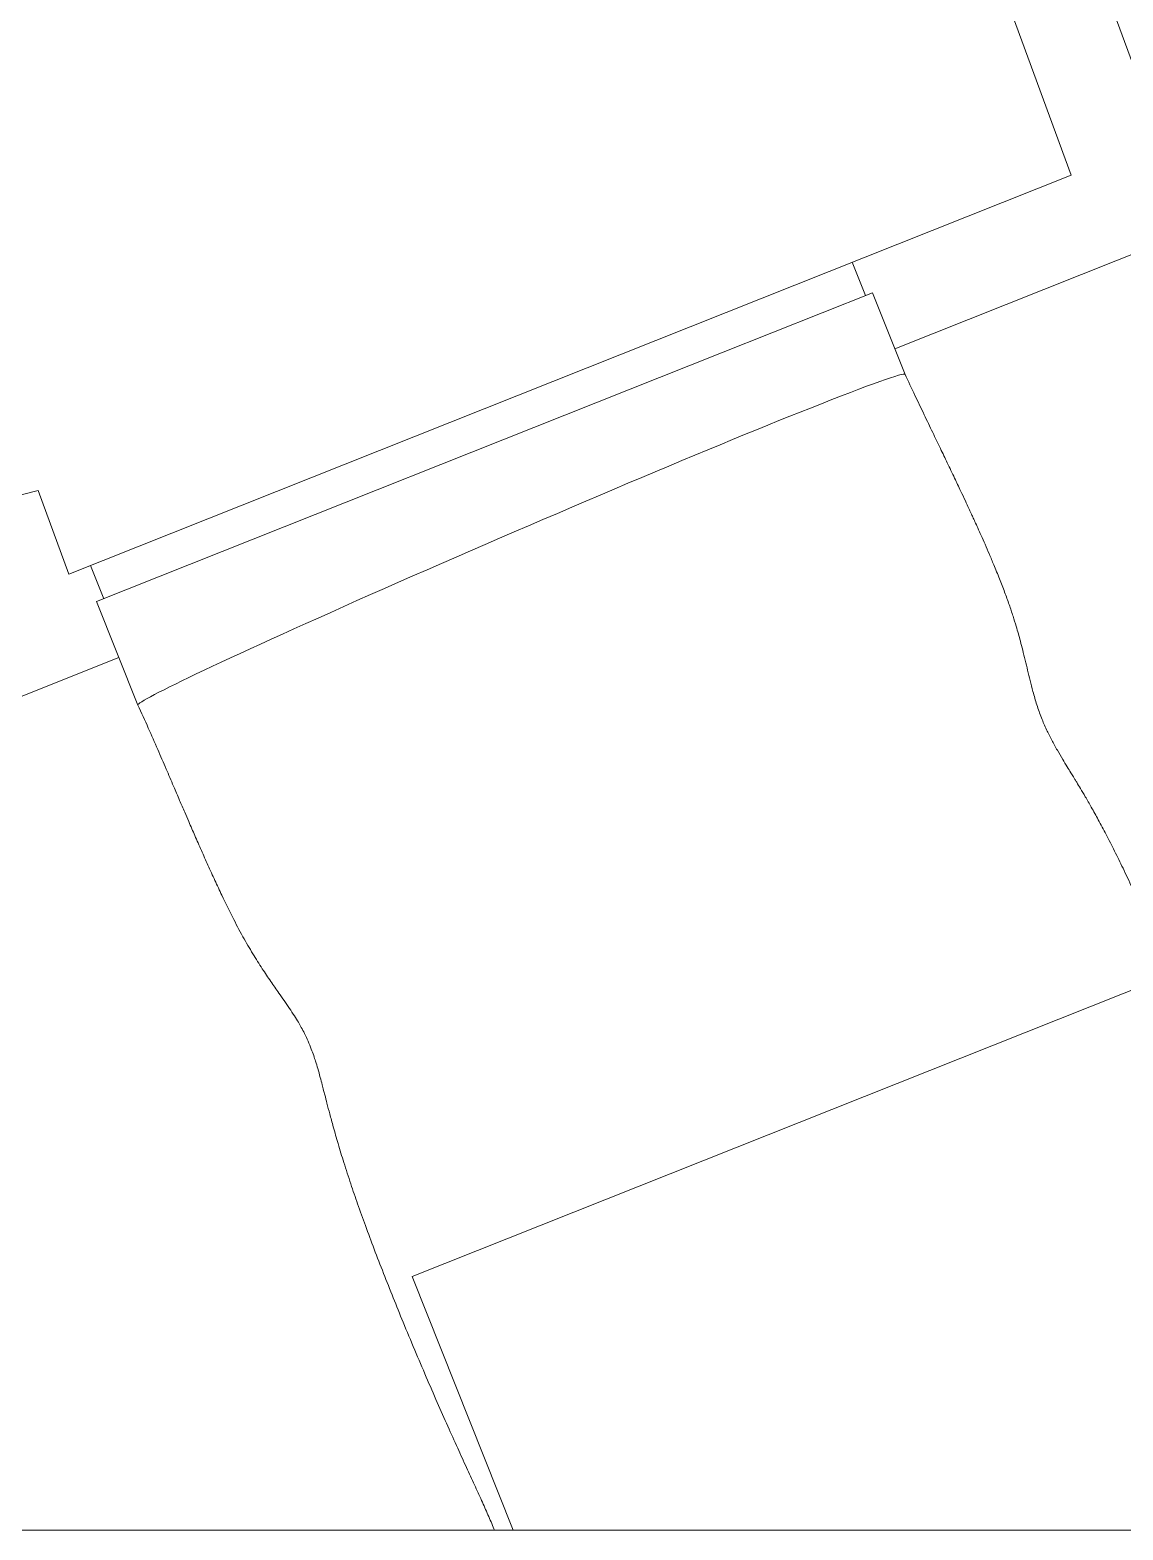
# Model space of a CAD drawing. Extents: x -2187 to 96136, y -11110 to 52208.
# Drawn here: x 35219 to 35651, y 18716 to 19308 of the extents above; entities that cross this region are included whole.
import ezdxf

# ---------------------------------------------------------------- set-up
doc = ezdxf.new("R2010")
doc.units = 0
doc.header["$LTSCALE"] = 1000
doc.header["$MEASUREMENT"] = 0

msp = doc.modelspace()

# ---------------------------------------------------------------- linework, layer by layer
at = {"color": 7, "linetype": 'Continuous', "lineweight": 15}
for p, q in [((35601.49, 19438.994), (35678.54, 19229.348)), ((35630.109, 19250.967), (35570.631, 19412.804)), ((35234.078, 19093.293), (35630.109, 19250.967)), ((35678.54, 19229.348), (35560.476, 19182.342)), ((35548.86, 19203.41), (35543.633, 19216.537)), ((35551.647, 19204.52), (35491.941, 19180.749)), ((35564.498, 19172.242), (35551.647, 19204.52)), ((35491.941, 19180.749), (35245.053, 19082.454)), ((35221.916, 19126.385), (35234.078, 19093.293)), ((35242.614, 19096.691), (35247.84, 19083.563)), ((35245.053, 19082.454), (35261.345, 19041.533)), ((35253.882, 19060.276), (35211.874, 19043.551)), ((35369.776, 18815.707), (35670.794, 18935.558)), ((35369.776, 18815.707), (35409.673, 18715.501)), ((36115.097, 18715.501), (35115.097, 18715.501)), ((36115.097, 18715.501), (35115.097, 18715.501))]:
    msp.add_line(p, q, dxfattribs=at)
at = {"color": 7, "linetype": 'Continuous', "lineweight": 15, "flags": 128}
msp.add_lwpolyline([(35205.404, 19122.206), (35209.087, 19123.086), (35221.916, 19126.385)], dxfattribs=at)
at = {"color": 7, "linetype": 'Continuous', "lineweight": 15}
for start_param, end_param in [(-0.0006808, 0.7077863), (0.7077863, 3.1430845)]:
    msp.add_ellipse((35412.921, 19106.888), major_axis=(151.575, 65.357), ratio=0.0241359, start_param=start_param, end_param=end_param, dxfattribs=at)
for points, knots in [([(35669.259, 18934.947), (35668.143, 18937.644), (35665.765, 18943.389), (35662.019, 18952.081), (35658.129, 18960.885), (35654.335, 18969.194), (35650.745, 18976.795), (35647.307, 18983.811), (35644.043, 18990.21), (35640.956, 18996.013), (35638.208, 19000.975), (35635.865, 19005.059), (35633.95, 19008.296), (35632.578, 19010.568), (35631.634, 19012.118), (35630.861, 19013.383), (35629.853, 19015.026), (35628.443, 19017.328), (35626.653, 19020.277), (35624.576, 19023.792), (35622.419, 19027.668), (35620.275, 19031.949), (35618.286, 19036.585), (35616.519, 19041.62), (35615.089, 19046.594), (35613.93, 19051.147), (35612.932, 19055.274), (35611.965, 19059.291), (35611.01, 19063.139), (35610.105, 19066.607), (35609.246, 19069.734), (35608.298, 19073.006), (35607.111, 19076.852), (35605.606, 19081.361), (35603.81, 19086.305), (35601.771, 19091.567), (35599.739, 19096.546), (35597.818, 19101.09), (35596.149, 19104.942), (35594.617, 19108.412), (35593.289, 19111.378), (35592.184, 19113.816), (35591.312, 19115.728), (35590.507, 19117.482), (35589.537, 19119.584), (35588.161, 19122.542), (35586.294, 19126.521), (35583.913, 19131.544), (35581.243, 19137.127), (35578.349, 19143.151), (35575.299, 19149.489), (35571.93, 19156.506), (35568.265, 19164.189), (35565.786, 19169.489), (35564.494, 19172.25)], [0, 0, 0, 0, 0.0336706, 0.0717341, 0.1091639, 0.1444822, 0.1766496, 0.2055024, 0.2339304, 0.2591671, 0.2817717, 0.3007982, 0.316064, 0.3275596, 0.3327306, 0.3372735, 0.3445054, 0.3548255, 0.368208, 0.3842657, 0.4020483, 0.4195491, 0.4391441, 0.4604063, 0.4813714, 0.4983408, 0.5142391, 0.5300054, 0.545681, 0.5596452, 0.5710842, 0.5828667, 0.5986487, 0.6172192, 0.6373397, 0.6589107, 0.6818574, 0.6989467, 0.7154201, 0.7299704, 0.7424403, 0.7527087, 0.7606868, 0.7665435, 0.7747982, 0.7873, 0.8041429, 0.8254198, 0.8512109, 0.8751314, 0.901985, 0.931763, 0.9644429, 1, 1, 1, 1]), ([(35261.348, 19041.525), (35262.73, 19038.511), (35265.397, 19032.692), (35269.098, 19024.24), (35272.414, 19016.563), (35275.286, 19009.854), (35277.72, 19004.167), (35279.717, 18999.511), (35281.325, 18995.78), (35282.663, 18992.69), (35283.885, 18989.884), (35285.138, 18987.02), (35286.853, 18983.125), (35289.059, 18978.179), (35291.749, 18972.27), (35294.949, 18965.428), (35298.589, 18957.97), (35302.647, 18950.23), (35306.597, 18943.426), (35310.313, 18937.554), (35313.763, 18932.436), (35316.702, 18928.231), (35319.165, 18924.718), (35321.237, 18921.707), (35323.115, 18918.853), (35324.675, 18916.318), (35325.985, 18914.031), (35327.292, 18911.55), (35328.629, 18908.702), (35329.827, 18905.771), (35330.786, 18903.124), (35331.637, 18900.544), (35332.505, 18897.675), (35333.373, 18894.562), (35334.13, 18891.695), (35334.721, 18889.406), (35335.344, 18886.965), (35336.134, 18883.87), (35337.227, 18879.675), (35338.659, 18874.4), (35340.507, 18867.958), (35342.815, 18860.397), (35345.401, 18852.439), (35348.255, 18844.125), (35351.336, 18835.545), (35354.752, 18826.392), (35358.416, 18816.888), (35362.227, 18807.272), (35366.334, 18797.166), (35370.676, 18786.736), (35375.188, 18776.143), (35379.554, 18766.107), (35383.704, 18756.731), (35387.563, 18748.17), (35391.092, 18740.46), (35394.26, 18733.571), (35397.102, 18727.34), (35399.668, 18721.533), (35401.341, 18717.642), (35402.141, 18715.64), (35402.197, 18715.501)], [0, 0, 0, 0, 0.0278532, 0.0537636, 0.0772392, 0.0979405, 0.1150063, 0.1292186, 0.1405382, 0.1491447, 0.1574424, 0.1661781, 0.1753304, 0.1930978, 0.2115637, 0.2297434, 0.2563644, 0.2810851, 0.3030131, 0.3223651, 0.339431, 0.3550116, 0.3652237, 0.3755901, 0.3856764, 0.3938805, 0.4005146, 0.4081188, 0.4176, 0.4269547, 0.4347036, 0.4413082, 0.449758, 0.4598025, 0.4683739, 0.4746525, 0.4796759, 0.4894272, 0.5018629, 0.5172598, 0.5370711, 0.5591002, 0.5838389, 0.6071138, 0.6327628, 0.6605462, 0.6896265, 0.7190764, 0.748439, 0.7823659, 0.8149913, 0.8458218, 0.874488, 0.9008879, 0.9244777, 0.9455552, 0.9645239, 0.981932, 0.9987435, 1, 1, 1, 1])]:
    msp.add_open_spline(points, degree=3, knots=knots, dxfattribs=at)

doc.saveas('drawing.dxf')
